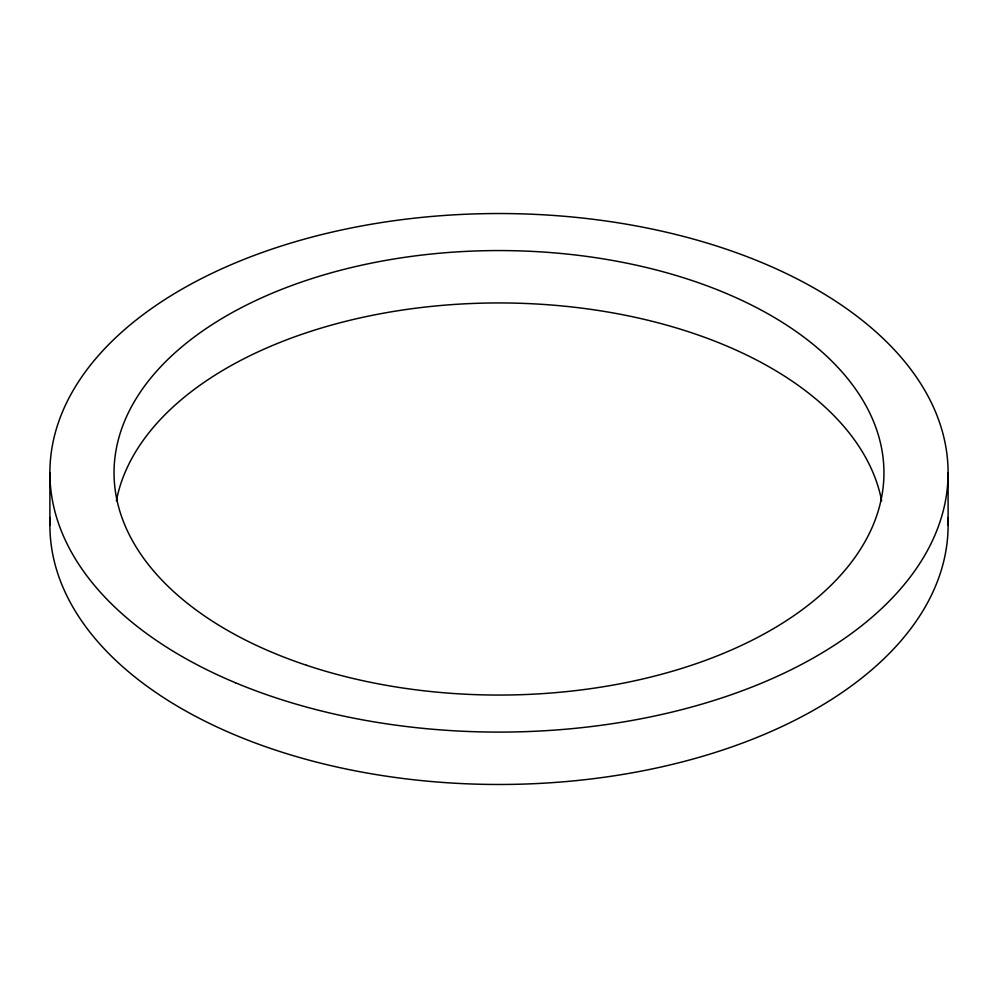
<?xml version="1.0" encoding="UTF-8"?>
<svg xmlns="http://www.w3.org/2000/svg" width="998" height="998" viewBox="0 0 998 998"><rect width="100%" height="100%" fill="white"/><g stroke="black" fill="none" stroke-linecap="round" stroke-linejoin="round"><path stroke-width="1.5" d="M948.1 472.803L948.1 525.197M49.9 472.803L49.9 525.197M947.9 517.475A449.1 259.28 0 0 1 499 784.478A449.1 259.28 0 0 1 50.1 517.475M116.379 500.821A384.941 222.242 0 0 1 499 302.943A384.941 222.242 0 0 1 881.621 500.821M235.478 682.769A449.1 259.28 0 0 0 945.692 499.586A449.1 259.28 0 0 0 315.817 236.077A449.1 259.28 0 0 0 235.478 682.769M306.523 665.279A384.941 222.242 0 0 0 883.941 472.803A384.941 222.242 0 0 0 306.523 280.338A384.941 222.242 0 0 0 306.523 665.279"/></g></svg>
